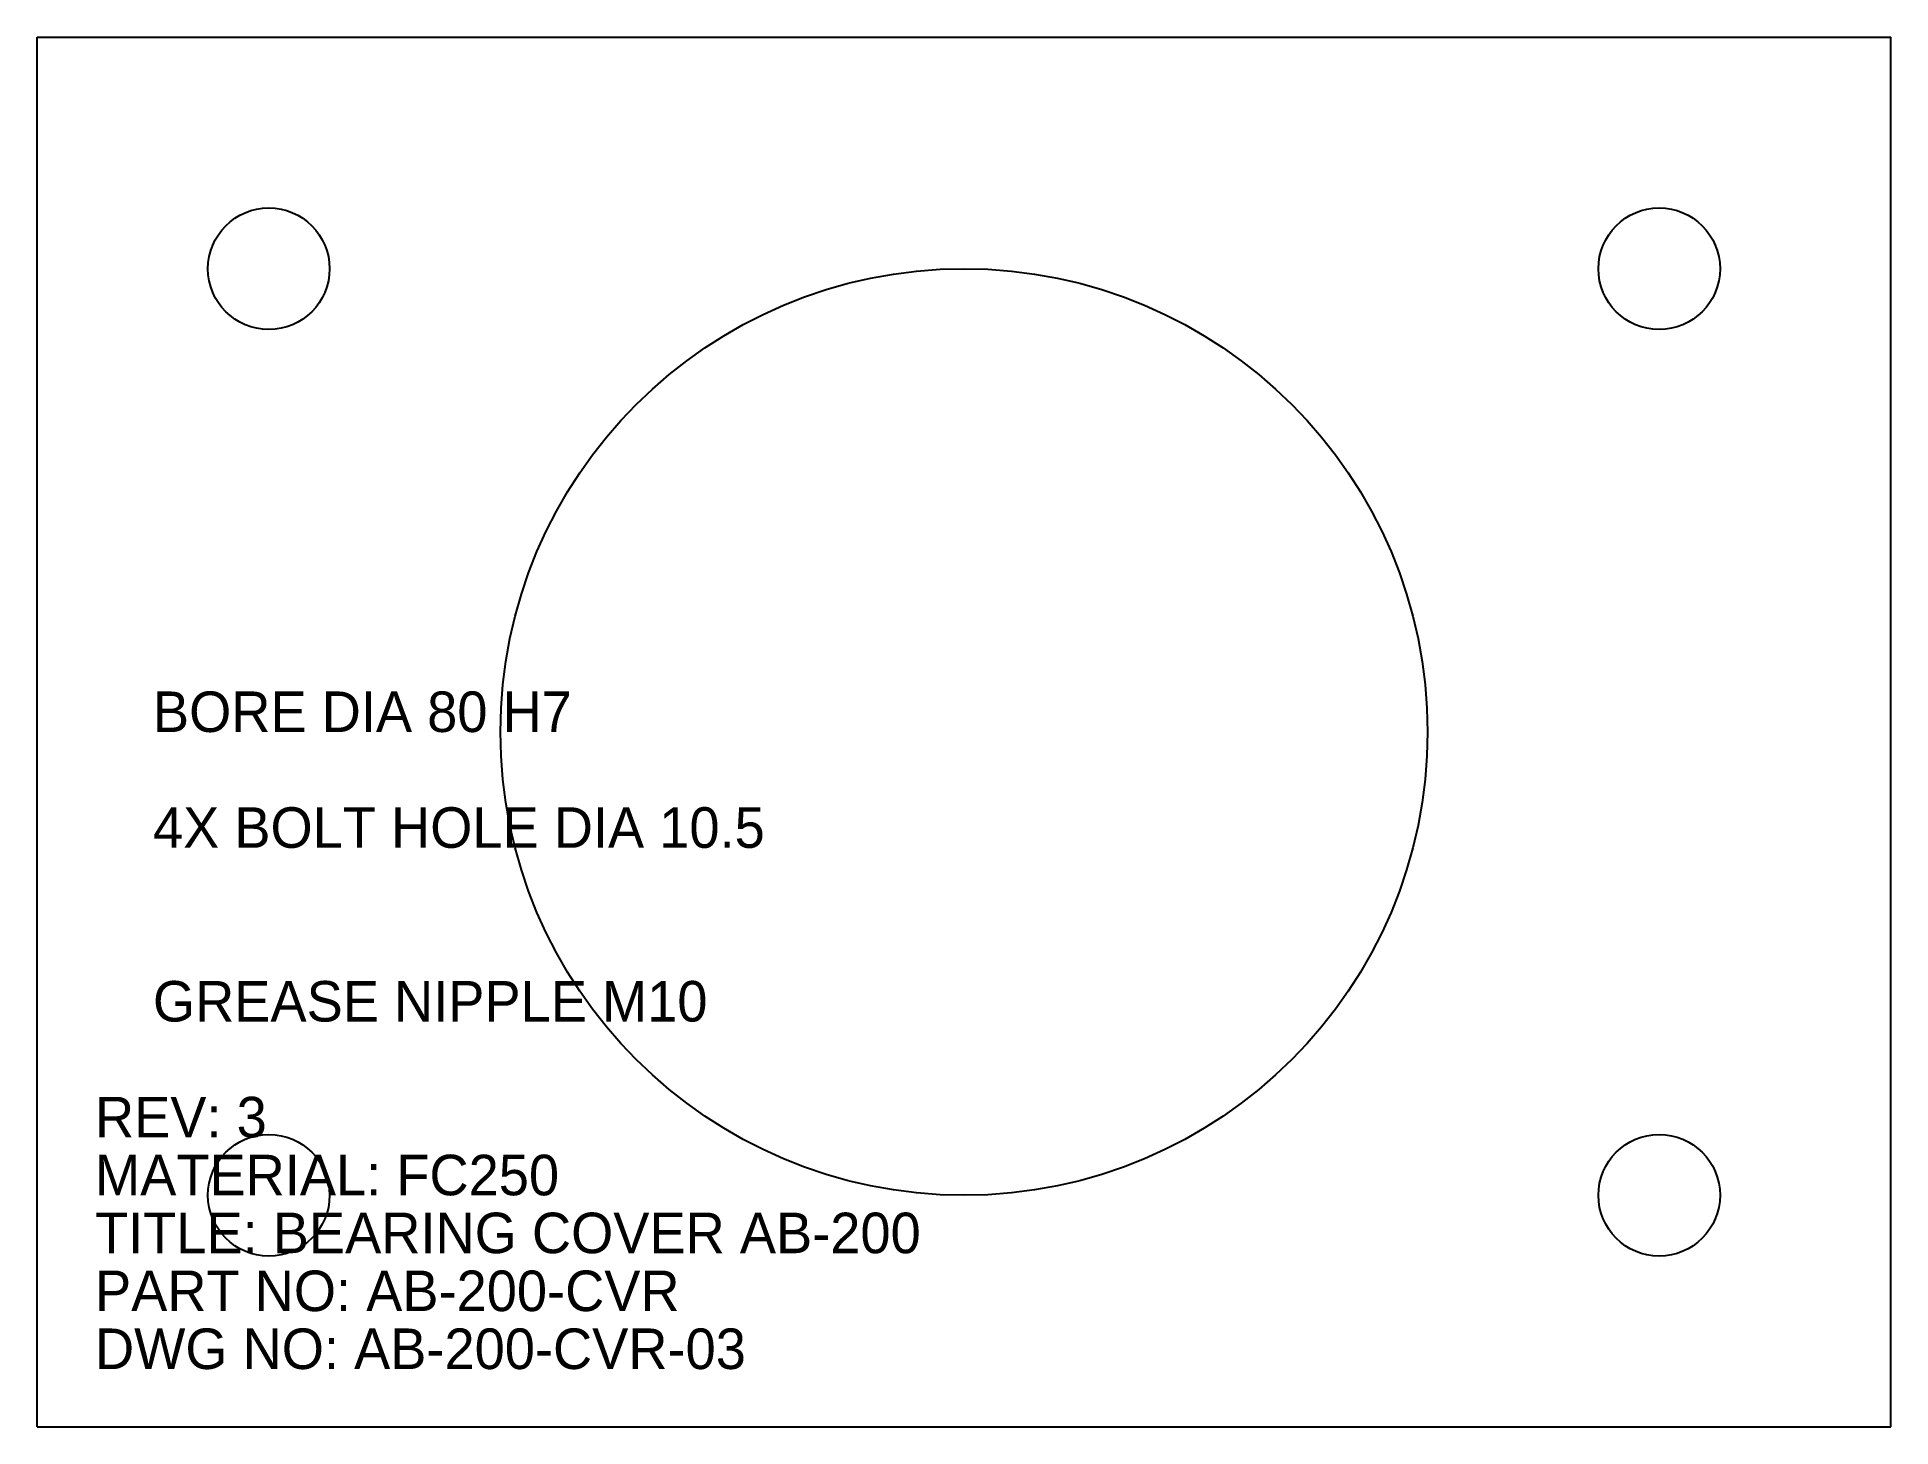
# Model space of a CAD drawing. Header units: millimetres. Extents: x 0 to 160, y 0 to 120.
import ezdxf

# ---------------------------------------------------------------- set-up
doc = ezdxf.new("R2010")
doc.units = ezdxf.units.MM
for name, color, linetype in [('DIMENSIONS', 3, 'CONTINUOUS'), ('NOTES', 2, 'CONTINUOUS'), ('PART-OUTLINE', 7, 'CONTINUOUS'), ('TITLEBLOCK', 7, 'CONTINUOUS')]:
    doc.layers.add(name, color=color, linetype=linetype)

msp = doc.modelspace()

# ---------------------------------------------------------------- linework, layer by layer
at = {"layer": 'PART-OUTLINE'}
for p, q in [((0, 0), (0, 120)), ((0, 120), (160, 120)), ((160, 0), (160, 120)), ((0, 0), (160, 0))]:
    msp.add_line(p, q, dxfattribs=at)
for centre, radius in [((20, 100), 5.25), ((140, 100), 5.25), ((80, 60), 40), ((20, 20), 5.25), ((140, 20), 5.25)]:
    msp.add_circle(centre, radius, dxfattribs=at)

# ---------------------------------------------------------------- texts
at = {"layer": 'DIMENSIONS'}
for s, p in [('BORE DIA 80 H7', (10, 60)), ('4X BOLT HOLE DIA 10.5', (10, 50))]:
    msp.add_text(s, height=3.5, dxfattribs=at).set_placement(p)
at = {"layer": 'NOTES'}
msp.add_text('GREASE NIPPLE M10', height=3.5, dxfattribs=at).set_placement((10, 35))
at = {"layer": 'TITLEBLOCK'}
for s, p in [('REV: 3', (5, 25)), ('MATERIAL: FC250', (5, 20)), ('TITLE: BEARING COVER AB-200', (5, 15)), ('PART NO: AB-200-CVR', (5, 10)), ('DWG NO: AB-200-CVR-03', (5, 5))]:
    msp.add_text(s, height=3.5, dxfattribs=at).set_placement(p)

doc.saveas('drawing.dxf')
